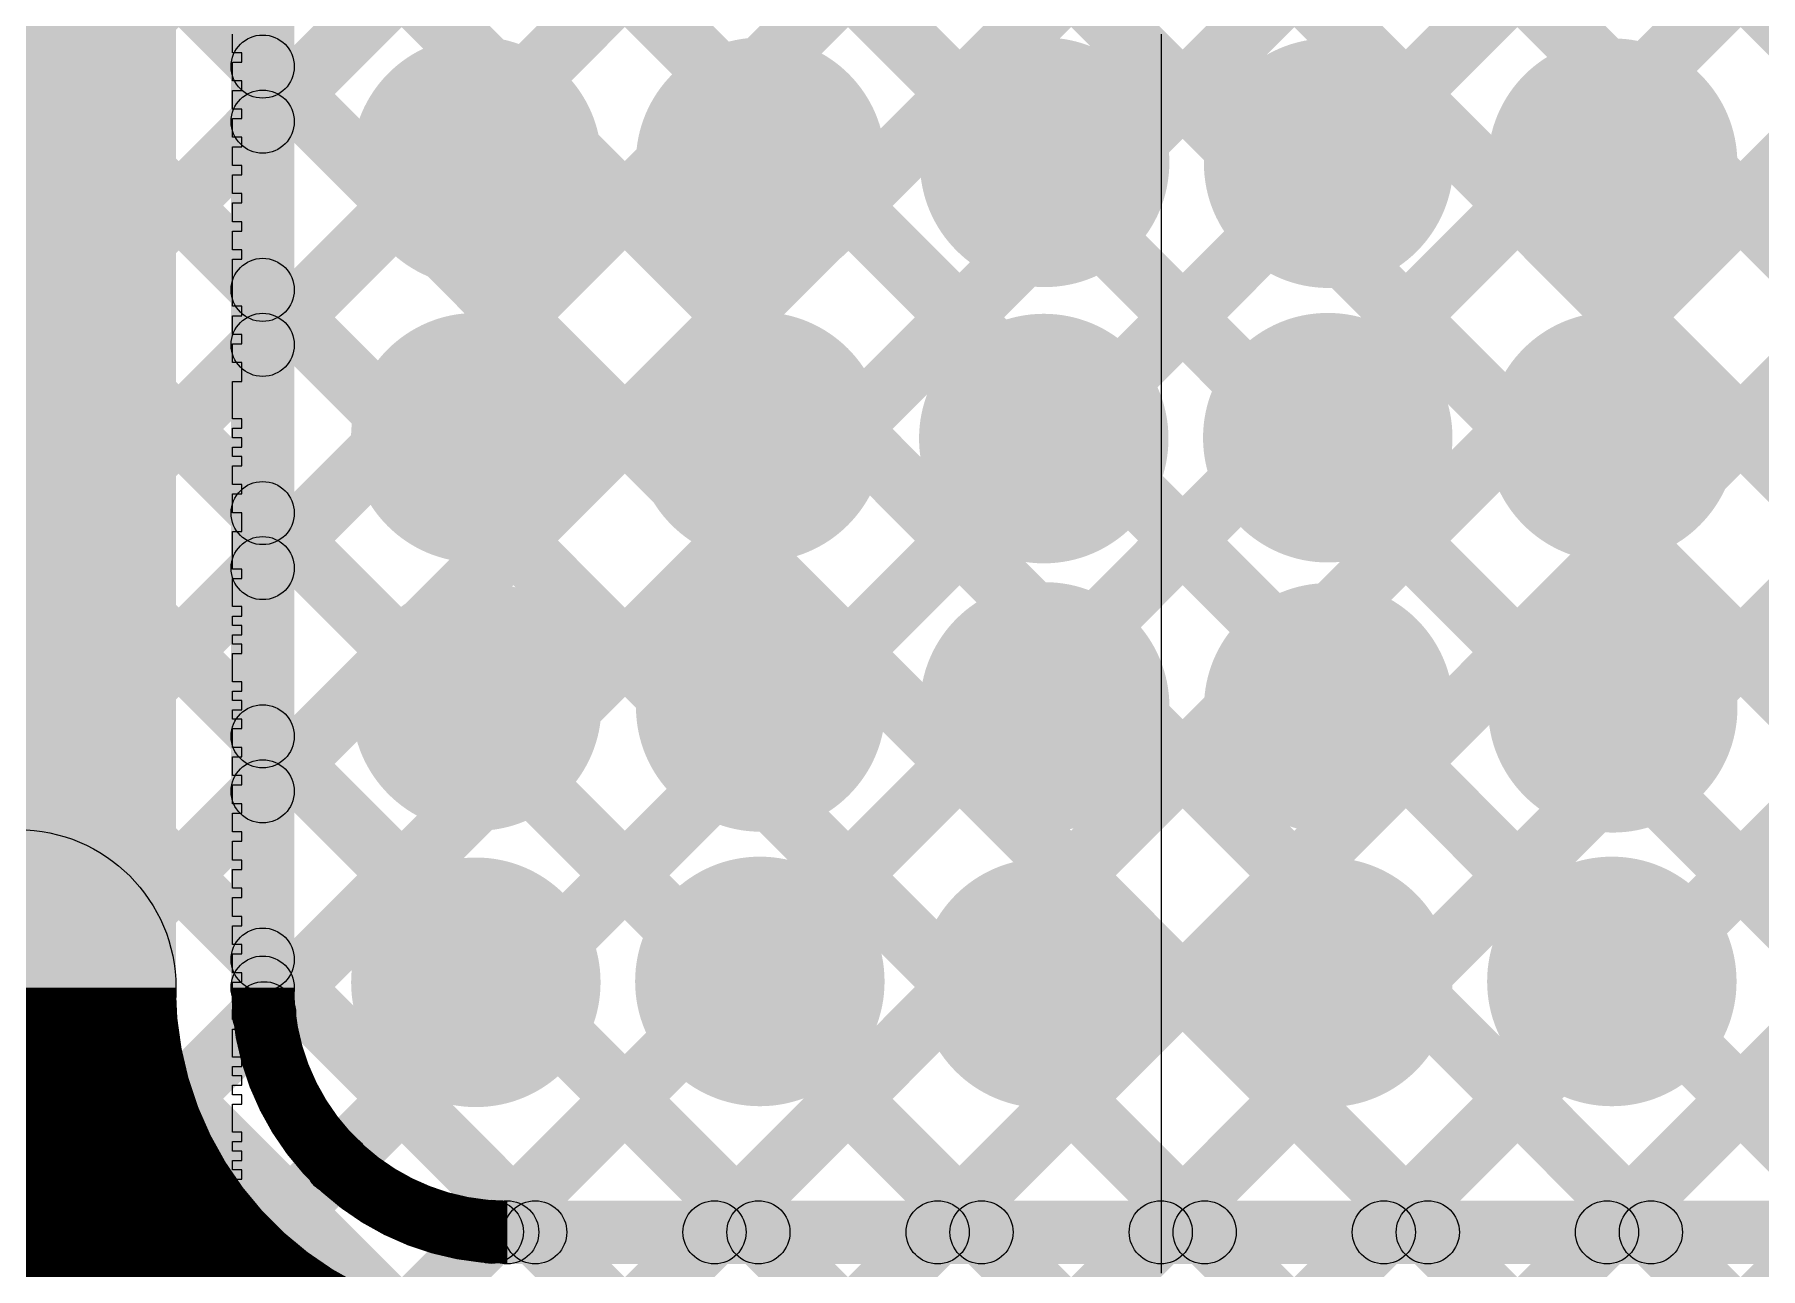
# Model space of a CAD drawing. Header units: millimetres. Extents: x -0.24 to 2.5, y 0 to 2.55.
# Drawn here: x 1.1901 to 1.4089, y 0.1714 to 0.3278 of the extents above; entities that cross this region are included whole.
import ezdxf

# ---------------------------------------------------------------- set-up
doc = ezdxf.new("R2010")
doc.units = ezdxf.units.MM
doc.header["$MEASUREMENT"] = 0
for name, color, linetype in [('BottomLayer', 5, 'Continuous'), ('BottomSolder', 6, 'Continuous'), ('TopLayer', 1, 'Continuous'), ('TopOverlay', 2, 'Continuous'), ('TopSolder', 216, 'Continuous'), ('ViaHoleLayer', 16, 'Continuous')]:
    doc.layers.add(name, color=color, linetype=linetype)

msp = doc.modelspace()

# ---------------------------------------------------------------- hatches: boundary and pattern name
at = {"layer": 'BottomLayer'}
for points in [[(1.22183, 0.25732), (1.21617, 0.26298), (2.12965, 1.17646), (2.13531, 1.1708)], [(1.22183, 0.22904), (1.21617, 0.23469), (2.13714, 1.15567), (2.1428, 1.15001)], [(1.222, 0.20092), (1.21634, 0.20658), (2.16059, 1.15083), (2.16625, 1.14517)], [(1.23126, 0.1819), (1.22561, 0.18756), (2.18887, 1.15083), (2.19453, 1.14517)], [(1.25088, 0.17323), (1.24522, 0.17889), (2.21716, 1.15083), (2.22282, 1.14517)], [(1.2791, 0.17317), (1.27344, 0.17883), (2.24544, 1.15083), (2.2511, 1.14517)], [(1.30738, 0.17317), (1.30173, 0.17883), (2.27373, 1.15083), (2.27938, 1.14517)], [(1.33567, 0.17317), (1.33001, 0.17883), (2.30201, 1.15083), (2.30767, 1.14517)], [(1.36395, 0.17317), (1.3583, 0.17883), (2.3303, 1.15083), (2.33595, 1.14517)], [(0.82917, 0.821), (0.83483, 0.82665), (1.48265, 0.17883), (1.477, 0.17317)], [(0.82917, 0.79271), (0.83483, 0.79837), (1.45437, 0.17883), (1.44871, 0.17317)], [(1.39224, 0.17317), (1.38658, 0.17883), (1.86872, 0.66097), (1.87438, 0.65531)], [(1.22183, 0.28561), (1.21617, 0.29126), (1.5605, 0.63559), (1.56616, 0.62994)], [(1.22183, 0.31389), (1.21617, 0.31955), (1.53145, 0.63483), (1.53711, 0.62917)], [(1.17917, 0.55585), (1.18483, 0.56151), (1.56751, 0.17883), (1.56185, 0.17317)], [(1.13728, 0.54117), (1.14294, 0.54683), (1.51094, 0.17883), (1.50528, 0.17317)], [(1.16557, 0.54117), (1.17122, 0.54683), (1.53922, 0.17883), (1.53357, 0.17317)], [(1.21025, 0.38335), (1.21591, 0.38901), (1.42609, 0.17883), (1.42043, 0.17317)], [(1.208, 0.207), (1.168, 0.207), (1.168, 0.358), (1.208, 0.358)], [(1.223, 0.207), (1.215, 0.207), (1.215, 0.358), (1.223, 0.358)], [(1.21617, 0.34914), (1.22183, 0.3548), (1.3978, 0.17883), (1.39214, 0.17317)], [(1.21617, 0.32086), (1.22183, 0.32652), (1.36952, 0.17883), (1.36386, 0.17317)], [(1.21617, 0.29258), (1.22183, 0.29823), (1.34123, 0.17883), (1.33558, 0.17317)], [(1.21617, 0.26429), (1.22183, 0.26995), (1.31295, 0.17883), (1.30729, 0.17317)], [(1.21617, 0.23601), (1.22183, 0.24166), (1.28466, 0.17883), (1.27901, 0.17317)], [(1.21617, 0.20772), (1.22183, 0.21338), (1.25638, 0.17883), (1.25072, 0.17317)], [(1.25, 0.172), (1.25, 0.18), (1.73477, 0.18), (1.73477, 0.172)]]:
    msp.add_hatch(color=5, dxfattribs=at).paths.add_polyline_path(points)
h = msp.add_hatch(color=5, dxfattribs=at)
edge = h.paths.add_edge_path()
edge.add_arc((1.219, 0.32369), 0.004, 0, 360)
h = msp.add_hatch(color=5, dxfattribs=at)
edge = h.paths.add_edge_path()
edge.add_arc((1.24612, 0.31167), 0.01181, 0, 360)
h = msp.add_hatch(color=5, dxfattribs=at)
edge = h.paths.add_edge_path()
edge.add_arc((1.28212, 0.31156), 0.01181, 0, 360)
h = msp.add_hatch(color=5, dxfattribs=at)
edge = h.paths.add_edge_path()
edge.add_arc((1.31812, 0.31156), 0.01181, 0, 360)
h = msp.add_hatch(color=5, dxfattribs=at)
edge = h.paths.add_edge_path()
edge.add_arc((1.35412, 0.31145), 0.01181, 0, 360)
h = msp.add_hatch(color=5, dxfattribs=at)
edge = h.paths.add_edge_path()
edge.add_arc((1.39012, 0.31145), 0.01181, 0, 360)
h = msp.add_hatch(color=5, dxfattribs=at)
edge = h.paths.add_edge_path()
edge.add_arc((1.219, 0.31672), 0.004, 0, 360)
h = msp.add_hatch(color=5, dxfattribs=at)
edge = h.paths.add_edge_path()
edge.add_arc((1.219, 0.2954), 0.004, 0, 360)
h = msp.add_hatch(color=5, dxfattribs=at)
edge = h.paths.add_edge_path()
edge.add_arc((1.219, 0.28843), 0.004, 0, 360)
h = msp.add_hatch(color=5, dxfattribs=at)
edge = h.paths.add_edge_path()
edge.add_arc((1.24601, 0.27667), 0.01181, 0, 360)
h = msp.add_hatch(color=5, dxfattribs=at)
edge = h.paths.add_edge_path()
edge.add_arc((1.28201, 0.27678), 0.01181, 0, 360)
h = msp.add_hatch(color=5, dxfattribs=at)
edge = h.paths.add_edge_path()
edge.add_arc((1.31801, 0.27656), 0.01181, 0, 360)
h = msp.add_hatch(color=5, dxfattribs=at)
edge = h.paths.add_edge_path()
edge.add_arc((1.35401, 0.27667), 0.01181, 0, 360)
h = msp.add_hatch(color=5, dxfattribs=at)
edge = h.paths.add_edge_path()
edge.add_arc((1.39001, 0.27678), 0.01181, 0, 360)
h = msp.add_hatch(color=5, dxfattribs=at)
edge = h.paths.add_edge_path()
edge.add_arc((1.219, 0.26712), 0.004, 0, 360)
h = msp.add_hatch(color=5, dxfattribs=at)
edge = h.paths.add_edge_path()
edge.add_arc((1.219, 0.26015), 0.004, 0, 360)
h = msp.add_hatch(color=5, dxfattribs=at)
edge = h.paths.add_edge_path()
edge.add_arc((1.24613, 0.24267), 0.01181, 0, 360)
h = msp.add_hatch(color=5, dxfattribs=at)
edge = h.paths.add_edge_path()
edge.add_arc((1.28213, 0.24256), 0.01181, 0, 360)
h = msp.add_hatch(color=5, dxfattribs=at)
edge = h.paths.add_edge_path()
edge.add_arc((1.31813, 0.24256), 0.01181, 0, 360)
h = msp.add_hatch(color=5, dxfattribs=at)
edge = h.paths.add_edge_path()
edge.add_arc((1.35413, 0.24245), 0.01181, 0, 360)
h = msp.add_hatch(color=5, dxfattribs=at)
edge = h.paths.add_edge_path()
edge.add_arc((1.39013, 0.24245), 0.01181, 0, 360)
h = msp.add_hatch(color=5, dxfattribs=at)
edge = h.paths.add_edge_path()
edge.add_arc((1.219, 0.23884), 0.004, 0, 360)
h = msp.add_hatch(color=5, dxfattribs=at)
edge = h.paths.add_edge_path()
edge.add_arc((1.219, 0.23187), 0.004, 0, 360)
h = msp.add_hatch(color=5, dxfattribs=at)
edge = h.paths.add_edge_path()
edge.add_arc((1.188, 0.207), 0.02, 0, 360)
h = msp.add_hatch(color=5, dxfattribs=at)
edge = h.paths.add_edge_path()
edge.add_arc((1.188, 0.207), 0.02, 0, 360)
h = msp.add_hatch(color=5, dxfattribs=at)
edge = h.paths.add_edge_path()
edge.add_arc((1.24602, 0.20767), 0.01181, 0, 360)
h = msp.add_hatch(color=5, dxfattribs=at)
edge = h.paths.add_edge_path()
edge.add_arc((1.28202, 0.20778), 0.01181, 0, 360)
h = msp.add_hatch(color=5, dxfattribs=at)
edge = h.paths.add_edge_path()
edge.add_arc((1.31802, 0.20756), 0.01181, 0, 360)
h = msp.add_hatch(color=5, dxfattribs=at)
edge = h.paths.add_edge_path()
edge.add_arc((1.35402, 0.20767), 0.01181, 0, 360)
h = msp.add_hatch(color=5, dxfattribs=at)
edge = h.paths.add_edge_path()
edge.add_arc((1.39002, 0.20778), 0.01181, 0, 360)
h = msp.add_hatch(color=5, dxfattribs=at)
edge = h.paths.add_edge_path()
edge.add_arc((1.219, 0.21055), 0.004, 0, 360)
h = msp.add_hatch(color=5, dxfattribs=at)
edge = h.paths.add_edge_path()
edge.add_arc((1.219, 0.207), 0.004, 0, 360)
h = msp.add_hatch(color=5, dxfattribs=at)
edge = h.paths.add_edge_path()
edge.add_arc((1.219, 0.207), 0.004, 0, 360)
h = msp.add_hatch(color=5, dxfattribs=at)
edge = h.paths.add_edge_path()
edge.add_arc((1.21917, 0.20375), 0.004, 0, 360)
h = msp.add_hatch(color=5, dxfattribs=at)
edge = h.paths.add_edge_path()
edge.add_arc((1.22843, 0.18473), 0.004, 0, 360)
h = msp.add_hatch(color=5, dxfattribs=at)
edge = h.paths.add_edge_path()
edge.add_arc((1.24805, 0.17606), 0.004, 0, 360)
h = msp.add_hatch(color=5, dxfattribs=at)
edge = h.paths.add_edge_path()
edge.add_arc((1.25, 0.176), 0.004, 0, 360)
h = msp.add_hatch(color=5, dxfattribs=at)
edge = h.paths.add_edge_path()
edge.add_arc((1.25, 0.176), 0.004, 0, 360)
h = msp.add_hatch(color=5, dxfattribs=at)
edge = h.paths.add_edge_path()
edge.add_arc((1.25355, 0.176), 0.004, 0, 360)
h = msp.add_hatch(color=5, dxfattribs=at)
edge = h.paths.add_edge_path()
edge.add_arc((1.27627, 0.176), 0.004, 0, 360)
h = msp.add_hatch(color=5, dxfattribs=at)
edge = h.paths.add_edge_path()
edge.add_arc((1.28184, 0.176), 0.004, 0, 360)
h = msp.add_hatch(color=5, dxfattribs=at)
edge = h.paths.add_edge_path()
edge.add_arc((1.30456, 0.176), 0.004, 0, 360)
h = msp.add_hatch(color=5, dxfattribs=at)
edge = h.paths.add_edge_path()
edge.add_arc((1.31012, 0.176), 0.004, 0, 360)
h = msp.add_hatch(color=5, dxfattribs=at)
edge = h.paths.add_edge_path()
edge.add_arc((1.33284, 0.176), 0.004, 0, 360)
h = msp.add_hatch(color=5, dxfattribs=at)
edge = h.paths.add_edge_path()
edge.add_arc((1.3384, 0.176), 0.004, 0, 360)
h = msp.add_hatch(color=5, dxfattribs=at)
edge = h.paths.add_edge_path()
edge.add_arc((1.36112, 0.176), 0.004, 0, 360)
h = msp.add_hatch(color=5, dxfattribs=at)
edge = h.paths.add_edge_path()
edge.add_arc((1.36669, 0.176), 0.004, 0, 360)
h = msp.add_hatch(color=5, dxfattribs=at)
edge = h.paths.add_edge_path()
edge.add_arc((1.38941, 0.176), 0.004, 0, 360)
h = msp.add_hatch(color=5, dxfattribs=at)
edge = h.paths.add_edge_path()
edge.add_arc((1.39497, 0.176), 0.004, 0, 360)
at = {"layer": 'BottomSolder'}
h = msp.add_hatch(color=6, dxfattribs=at)
edge = h.paths.add_edge_path()
edge.add_arc((1.24612, 0.31167), 0.01581, 0, 360)
h = msp.add_hatch(color=6, dxfattribs=at)
edge = h.paths.add_edge_path()
edge.add_arc((1.28212, 0.31156), 0.01581, 0, 360)
h = msp.add_hatch(color=6, dxfattribs=at)
edge = h.paths.add_edge_path()
edge.add_arc((1.31812, 0.31156), 0.01581, 0, 360)
h = msp.add_hatch(color=6, dxfattribs=at)
edge = h.paths.add_edge_path()
edge.add_arc((1.35412, 0.31145), 0.01581, 0, 360)
h = msp.add_hatch(color=6, dxfattribs=at)
edge = h.paths.add_edge_path()
edge.add_arc((1.39012, 0.31145), 0.01581, 0, 360)
h = msp.add_hatch(color=6, dxfattribs=at)
edge = h.paths.add_edge_path()
edge.add_arc((1.24601, 0.27667), 0.01581, 0, 360)
h = msp.add_hatch(color=6, dxfattribs=at)
edge = h.paths.add_edge_path()
edge.add_arc((1.28201, 0.27678), 0.01581, 0, 360)
h = msp.add_hatch(color=6, dxfattribs=at)
edge = h.paths.add_edge_path()
edge.add_arc((1.31801, 0.27656), 0.01581, 0, 360)
h = msp.add_hatch(color=6, dxfattribs=at)
edge = h.paths.add_edge_path()
edge.add_arc((1.35401, 0.27667), 0.01581, 0, 360)
h = msp.add_hatch(color=6, dxfattribs=at)
edge = h.paths.add_edge_path()
edge.add_arc((1.39001, 0.27678), 0.01581, 0, 360)
h = msp.add_hatch(color=6, dxfattribs=at)
edge = h.paths.add_edge_path()
edge.add_arc((1.24613, 0.24267), 0.01581, 0, 360)
h = msp.add_hatch(color=6, dxfattribs=at)
edge = h.paths.add_edge_path()
edge.add_arc((1.28213, 0.24256), 0.01581, 0, 360)
h = msp.add_hatch(color=6, dxfattribs=at)
edge = h.paths.add_edge_path()
edge.add_arc((1.31813, 0.24256), 0.01581, 0, 360)
h = msp.add_hatch(color=6, dxfattribs=at)
edge = h.paths.add_edge_path()
edge.add_arc((1.35413, 0.24245), 0.01581, 0, 360)
h = msp.add_hatch(color=6, dxfattribs=at)
edge = h.paths.add_edge_path()
edge.add_arc((1.39013, 0.24245), 0.01581, 0, 360)
h = msp.add_hatch(color=6, dxfattribs=at)
edge = h.paths.add_edge_path()
edge.add_arc((1.24602, 0.20767), 0.01581, 0, 360)
h = msp.add_hatch(color=6, dxfattribs=at)
edge = h.paths.add_edge_path()
edge.add_arc((1.28202, 0.20778), 0.01581, 0, 360)
h = msp.add_hatch(color=6, dxfattribs=at)
edge = h.paths.add_edge_path()
edge.add_arc((1.31802, 0.20756), 0.01581, 0, 360)
h = msp.add_hatch(color=6, dxfattribs=at)
edge = h.paths.add_edge_path()
edge.add_arc((1.35402, 0.20767), 0.01581, 0, 360)
h = msp.add_hatch(color=6, dxfattribs=at)
edge = h.paths.add_edge_path()
edge.add_arc((1.39002, 0.20778), 0.01581, 0, 360)
at = {"layer": 'TopLayer'}
for points in [[(1.17582, 0.09817), (1.17016, 0.10383), (1.81817, 0.75184), (1.82383, 0.74618)], [(1.2041, 0.09817), (1.19844, 0.10383), (1.81817, 0.72356), (1.82383, 0.7179)], [(1.23238, 0.09817), (1.22673, 0.10383), (1.81817, 0.69527), (1.82383, 0.68962)], [(1.26067, 0.09817), (1.25501, 0.10383), (1.83501, 0.68383), (1.84067, 0.67817)], [(1.28895, 0.09817), (1.2833, 0.10383), (1.8633, 0.68383), (1.86895, 0.67817)], [(1.31724, 0.09817), (1.31158, 0.10383), (1.86876, 0.661), (1.87441, 0.65535)], [(1.00611, 0.09817), (1.00045, 0.10383), (1.5367, 0.64007), (1.54235, 0.63441)], [(1.03439, 0.09817), (1.02874, 0.10383), (1.5605, 0.63559), (1.56616, 0.62994)], [(1.06268, 0.09817), (1.05702, 0.10383), (1.58902, 0.63583), (1.59468, 0.63017)], [(1.09096, 0.09817), (1.08531, 0.10383), (1.61731, 0.63583), (1.62296, 0.63017)], [(1.11925, 0.09817), (1.11359, 0.10383), (1.64559, 0.63583), (1.65125, 0.63017)], [(1.14753, 0.09817), (1.14187, 0.10383), (1.67387, 0.63583), (1.67953, 0.63017)], [(1.34552, 0.09817), (1.33986, 0.10383), (1.87193, 0.63589), (1.87759, 0.63024)], [(0.97783, 0.09817), (0.97217, 0.10383), (1.46817, 0.59983), (1.47383, 0.59417)], [(1.12917, 0.57757), (1.13483, 0.58322), (1.61422, 0.10383), (1.60857, 0.09817)], [(1.12917, 0.54928), (1.13483, 0.55494), (1.58594, 0.10383), (1.58028, 0.09817)], [(1.18637, 0.54865), (1.19203, 0.55431), (1.64251, 0.10383), (1.63685, 0.09817)], [(1.12917, 0.521), (1.13483, 0.52665), (1.55765, 0.10383), (1.552, 0.09817)], [(1.12917, 0.49271), (1.13483, 0.49837), (1.52937, 0.10383), (1.52371, 0.09817)], [(1.12917, 0.46443), (1.13483, 0.47009), (1.50109, 0.10383), (1.49543, 0.09817)], [(1.12917, 0.43614), (1.13483, 0.4418), (1.4728, 0.10383), (1.46714, 0.09817)], [(1.04929, 0.43117), (1.05495, 0.43683), (1.38795, 0.10383), (1.38229, 0.09817)], [(1.07758, 0.43117), (1.08323, 0.43683), (1.41623, 0.10383), (1.41058, 0.09817)], [(1.10586, 0.43117), (1.11152, 0.43683), (1.44452, 0.10383), (1.43886, 0.09817)], [(1.06845, 0.38373), (1.07411, 0.38938), (1.35966, 0.10383), (1.35401, 0.09817)], [(0.99515, 0.37217), (1.00081, 0.37783), (1.27481, 0.10383), (1.26915, 0.09817)], [(1.02344, 0.37217), (1.0291, 0.37783), (1.3031, 0.10383), (1.29744, 0.09817)], [(1.05218, 0.37172), (1.05784, 0.37737), (1.33138, 0.10383), (1.32572, 0.09817)]]:
    msp.add_hatch(color=1, dxfattribs=at).paths.add_polyline_path(points)
h = msp.add_hatch(color=1, dxfattribs=at)
edge = h.paths.add_edge_path()
edge.add_arc((1.24612, 0.31167), 0.01181, 0, 360)
h = msp.add_hatch(color=1, dxfattribs=at)
edge = h.paths.add_edge_path()
edge.add_arc((1.28212, 0.31156), 0.01181, 0, 360)
h = msp.add_hatch(color=1, dxfattribs=at)
edge = h.paths.add_edge_path()
edge.add_arc((1.31812, 0.31156), 0.01181, 0, 360)
h = msp.add_hatch(color=1, dxfattribs=at)
edge = h.paths.add_edge_path()
edge.add_arc((1.35412, 0.31145), 0.01181, 0, 360)
h = msp.add_hatch(color=1, dxfattribs=at)
edge = h.paths.add_edge_path()
edge.add_arc((1.39012, 0.31145), 0.01181, 0, 360)
h = msp.add_hatch(color=1, dxfattribs=at)
edge = h.paths.add_edge_path()
edge.add_arc((1.24601, 0.27667), 0.01181, 0, 360)
h = msp.add_hatch(color=1, dxfattribs=at)
edge = h.paths.add_edge_path()
edge.add_arc((1.28201, 0.27678), 0.01181, 0, 360)
h = msp.add_hatch(color=1, dxfattribs=at)
edge = h.paths.add_edge_path()
edge.add_arc((1.31801, 0.27656), 0.01181, 0, 360)
h = msp.add_hatch(color=1, dxfattribs=at)
edge = h.paths.add_edge_path()
edge.add_arc((1.35401, 0.27667), 0.01181, 0, 360)
h = msp.add_hatch(color=1, dxfattribs=at)
edge = h.paths.add_edge_path()
edge.add_arc((1.39001, 0.27678), 0.01181, 0, 360)
h = msp.add_hatch(color=1, dxfattribs=at)
edge = h.paths.add_edge_path()
edge.add_arc((1.24613, 0.24267), 0.01181, 0, 360)
h = msp.add_hatch(color=1, dxfattribs=at)
edge = h.paths.add_edge_path()
edge.add_arc((1.28213, 0.24256), 0.01181, 0, 360)
h = msp.add_hatch(color=1, dxfattribs=at)
edge = h.paths.add_edge_path()
edge.add_arc((1.31813, 0.24256), 0.01181, 0, 360)
h = msp.add_hatch(color=1, dxfattribs=at)
edge = h.paths.add_edge_path()
edge.add_arc((1.35413, 0.24245), 0.01181, 0, 360)
h = msp.add_hatch(color=1, dxfattribs=at)
edge = h.paths.add_edge_path()
edge.add_arc((1.39013, 0.24245), 0.01181, 0, 360)
h = msp.add_hatch(color=1, dxfattribs=at)
edge = h.paths.add_edge_path()
edge.add_arc((1.24602, 0.20767), 0.01181, 0, 360)
h = msp.add_hatch(color=1, dxfattribs=at)
edge = h.paths.add_edge_path()
edge.add_arc((1.28202, 0.20778), 0.01181, 0, 360)
h = msp.add_hatch(color=1, dxfattribs=at)
edge = h.paths.add_edge_path()
edge.add_arc((1.31802, 0.20756), 0.01181, 0, 360)
h = msp.add_hatch(color=1, dxfattribs=at)
edge = h.paths.add_edge_path()
edge.add_arc((1.35402, 0.20767), 0.01181, 0, 360)
h = msp.add_hatch(color=1, dxfattribs=at)
edge = h.paths.add_edge_path()
edge.add_arc((1.39002, 0.20778), 0.01181, 0, 360)
at = {"layer": 'TopSolder'}
h = msp.add_hatch(color=216, dxfattribs=at)
edge = h.paths.add_edge_path()
edge.add_arc((1.24612, 0.31167), 0.01581, 0, 360)
h = msp.add_hatch(color=216, dxfattribs=at)
edge = h.paths.add_edge_path()
edge.add_arc((1.28212, 0.31156), 0.01581, 0, 360)
h = msp.add_hatch(color=216, dxfattribs=at)
edge = h.paths.add_edge_path()
edge.add_arc((1.31812, 0.31156), 0.01581, 0, 360)
h = msp.add_hatch(color=216, dxfattribs=at)
edge = h.paths.add_edge_path()
edge.add_arc((1.35412, 0.31145), 0.01581, 0, 360)
h = msp.add_hatch(color=216, dxfattribs=at)
edge = h.paths.add_edge_path()
edge.add_arc((1.39012, 0.31145), 0.01581, 0, 360)
h = msp.add_hatch(color=216, dxfattribs=at)
edge = h.paths.add_edge_path()
edge.add_arc((1.24601, 0.27667), 0.01581, 0, 360)
h = msp.add_hatch(color=216, dxfattribs=at)
edge = h.paths.add_edge_path()
edge.add_arc((1.28201, 0.27678), 0.01581, 0, 360)
h = msp.add_hatch(color=216, dxfattribs=at)
edge = h.paths.add_edge_path()
edge.add_arc((1.31801, 0.27656), 0.01581, 0, 360)
h = msp.add_hatch(color=216, dxfattribs=at)
edge = h.paths.add_edge_path()
edge.add_arc((1.35401, 0.27667), 0.01581, 0, 360)
h = msp.add_hatch(color=216, dxfattribs=at)
edge = h.paths.add_edge_path()
edge.add_arc((1.39001, 0.27678), 0.01581, 0, 360)
h = msp.add_hatch(color=216, dxfattribs=at)
edge = h.paths.add_edge_path()
edge.add_arc((1.24613, 0.24267), 0.01581, 0, 360)
h = msp.add_hatch(color=216, dxfattribs=at)
edge = h.paths.add_edge_path()
edge.add_arc((1.28213, 0.24256), 0.01581, 0, 360)
h = msp.add_hatch(color=216, dxfattribs=at)
edge = h.paths.add_edge_path()
edge.add_arc((1.31813, 0.24256), 0.01581, 0, 360)
h = msp.add_hatch(color=216, dxfattribs=at)
edge = h.paths.add_edge_path()
edge.add_arc((1.35413, 0.24245), 0.01581, 0, 360)
h = msp.add_hatch(color=216, dxfattribs=at)
edge = h.paths.add_edge_path()
edge.add_arc((1.39013, 0.24245), 0.01581, 0, 360)
h = msp.add_hatch(color=216, dxfattribs=at)
edge = h.paths.add_edge_path()
edge.add_arc((1.24602, 0.20767), 0.01581, 0, 360)
h = msp.add_hatch(color=216, dxfattribs=at)
edge = h.paths.add_edge_path()
edge.add_arc((1.28202, 0.20778), 0.01581, 0, 360)
h = msp.add_hatch(color=216, dxfattribs=at)
edge = h.paths.add_edge_path()
edge.add_arc((1.31802, 0.20756), 0.01581, 0, 360)
h = msp.add_hatch(color=216, dxfattribs=at)
edge = h.paths.add_edge_path()
edge.add_arc((1.35402, 0.20767), 0.01581, 0, 360)
h = msp.add_hatch(color=216, dxfattribs=at)
edge = h.paths.add_edge_path()
edge.add_arc((1.39002, 0.20778), 0.01581, 0, 360)
at = {"layer": 'ViaHoleLayer'}
h = msp.add_hatch(color=16, dxfattribs=at)
edge = h.paths.add_edge_path()
edge.add_arc((1.24612, 0.31167), 0.00787, 0, 360)
h = msp.add_hatch(color=16, dxfattribs=at)
edge = h.paths.add_edge_path()
edge.add_arc((1.28212, 0.31156), 0.00787, 0, 360)
h = msp.add_hatch(color=16, dxfattribs=at)
edge = h.paths.add_edge_path()
edge.add_arc((1.31812, 0.31156), 0.00787, 0, 360)
h = msp.add_hatch(color=16, dxfattribs=at)
edge = h.paths.add_edge_path()
edge.add_arc((1.35412, 0.31145), 0.00787, 0, 360)
h = msp.add_hatch(color=16, dxfattribs=at)
edge = h.paths.add_edge_path()
edge.add_arc((1.39012, 0.31145), 0.00787, 0, 360)
h = msp.add_hatch(color=16, dxfattribs=at)
edge = h.paths.add_edge_path()
edge.add_arc((1.24601, 0.27667), 0.00787, 0, 360)
h = msp.add_hatch(color=16, dxfattribs=at)
edge = h.paths.add_edge_path()
edge.add_arc((1.28201, 0.27678), 0.00787, 0, 360)
h = msp.add_hatch(color=16, dxfattribs=at)
edge = h.paths.add_edge_path()
edge.add_arc((1.31801, 0.27656), 0.00787, 0, 360)
h = msp.add_hatch(color=16, dxfattribs=at)
edge = h.paths.add_edge_path()
edge.add_arc((1.35401, 0.27667), 0.00787, 0, 360)
h = msp.add_hatch(color=16, dxfattribs=at)
edge = h.paths.add_edge_path()
edge.add_arc((1.39001, 0.27678), 0.00787, 0, 360)
h = msp.add_hatch(color=16, dxfattribs=at)
edge = h.paths.add_edge_path()
edge.add_arc((1.24613, 0.24267), 0.00787, 0, 360)
h = msp.add_hatch(color=16, dxfattribs=at)
edge = h.paths.add_edge_path()
edge.add_arc((1.28213, 0.24256), 0.00787, 0, 360)
h = msp.add_hatch(color=16, dxfattribs=at)
edge = h.paths.add_edge_path()
edge.add_arc((1.31813, 0.24256), 0.00787, 0, 360)
h = msp.add_hatch(color=16, dxfattribs=at)
edge = h.paths.add_edge_path()
edge.add_arc((1.35413, 0.24245), 0.00787, 0, 360)
h = msp.add_hatch(color=16, dxfattribs=at)
edge = h.paths.add_edge_path()
edge.add_arc((1.39013, 0.24245), 0.00787, 0, 360)
h = msp.add_hatch(color=16, dxfattribs=at)
edge = h.paths.add_edge_path()
edge.add_arc((1.24602, 0.20767), 0.00787, 0, 360)
h = msp.add_hatch(color=16, dxfattribs=at)
edge = h.paths.add_edge_path()
edge.add_arc((1.28202, 0.20778), 0.00787, 0, 360)
h = msp.add_hatch(color=16, dxfattribs=at)
edge = h.paths.add_edge_path()
edge.add_arc((1.31802, 0.20756), 0.00787, 0, 360)
h = msp.add_hatch(color=16, dxfattribs=at)
edge = h.paths.add_edge_path()
edge.add_arc((1.35402, 0.20767), 0.00787, 0, 360)
h = msp.add_hatch(color=16, dxfattribs=at)
edge = h.paths.add_edge_path()
edge.add_arc((1.39002, 0.20778), 0.00787, 0, 360)

# ---------------------------------------------------------------- linework, layer by layer
at = {"layer": 'BottomLayer'}
for points, const_width in [([(1.25, 0.145, -0.414214), (1.188, 0.207)], 0.04), ([(1.25, 0.114, -0.414214), (1.157, 0.207)], 0.008), ([(1.25, 0.176, -0.414214), (1.219, 0.207)], 0.008)]:
    msp.add_lwpolyline(points, format="xyb", dxfattribs=dict(at, const_width=const_width))
for centre, radius in [((1.219, 0.32369), 0.004), ((1.219, 0.31672), 0.004), ((1.219, 0.2954), 0.004), ((1.219, 0.28843), 0.004), ((1.219, 0.26712), 0.004), ((1.219, 0.26015), 0.004), ((1.219, 0.23884), 0.004), ((1.219, 0.23187), 0.004), ((1.188, 0.207), 0.02), ((1.188, 0.207), 0.02), ((1.219, 0.21055), 0.004), ((1.219, 0.207), 0.004), ((1.219, 0.207), 0.004), ((1.21917, 0.20375), 0.004), ((1.22843, 0.18473), 0.004), ((1.24805, 0.17606), 0.004), ((1.25, 0.176), 0.004), ((1.25, 0.176), 0.004), ((1.25355, 0.176), 0.004), ((1.27627, 0.176), 0.004), ((1.28184, 0.176), 0.004), ((1.30456, 0.176), 0.004), ((1.31012, 0.176), 0.004), ((1.33284, 0.176), 0.004), ((1.3384, 0.176), 0.004), ((1.36112, 0.176), 0.004), ((1.36669, 0.176), 0.004), ((1.38941, 0.176), 0.004), ((1.39497, 0.176), 0.004)]:
    msp.add_circle(centre, radius, dxfattribs=at)
at = {"layer": 'TopOverlay'}
for p, q in [((1.21517, 0.32662), (1.21517, 0.32781)), ((1.21517, 0.32543), (1.21517, 0.32662)), ((1.33291, 0.32781), (1.33291, 0.32662)), ((1.33291, 0.32662), (1.33291, 0.32543)), ((1.21636, 0.32543), (1.21517, 0.32543)), ((1.21517, 0.32305), (1.21517, 0.32424)), ((1.21517, 0.32424), (1.21636, 0.32424)), ((1.21636, 0.32424), (1.21636, 0.32543)), ((1.33291, 0.32543), (1.33291, 0.32424)), ((1.33291, 0.32424), (1.33291, 0.32305)), ((1.21517, 0.32187), (1.21517, 0.32305)), ((1.21636, 0.32187), (1.21517, 0.32187)), ((1.21636, 0.32068), (1.21636, 0.32187)), ((1.33291, 0.32305), (1.33291, 0.32187)), ((1.33291, 0.32187), (1.33291, 0.32068)), ((1.21517, 0.31949), (1.21517, 0.32068)), ((1.21517, 0.32068), (1.21636, 0.32068)), ((1.21517, 0.3183), (1.21517, 0.31949)), ((1.33291, 0.32068), (1.33291, 0.31949)), ((1.33291, 0.31949), (1.33291, 0.3183)), ((1.21636, 0.3183), (1.21517, 0.3183)), ((1.21636, 0.31711), (1.21636, 0.3183)), ((1.33291, 0.3183), (1.33291, 0.31711)), ((1.21517, 0.31592), (1.21517, 0.31711)), ((1.21517, 0.31711), (1.21636, 0.31711)), ((1.21517, 0.31473), (1.21517, 0.31592)), ((1.33291, 0.31711), (1.33291, 0.31592)), ((1.33291, 0.31592), (1.33291, 0.31473)), ((1.21636, 0.31473), (1.21517, 0.31473)), ((1.21517, 0.31235), (1.21517, 0.31354)), ((1.21517, 0.31354), (1.21636, 0.31354)), ((1.21636, 0.31354), (1.21636, 0.31473)), ((1.33291, 0.31473), (1.33291, 0.31354)), ((1.33291, 0.31354), (1.33291, 0.31235)), ((1.21517, 0.31116), (1.21517, 0.31235)), ((1.21636, 0.31116), (1.21517, 0.31116)), ((1.21636, 0.30997), (1.21636, 0.31116)), ((1.33291, 0.31235), (1.33291, 0.31116)), ((1.33291, 0.31116), (1.33291, 0.30997)), ((1.21517, 0.30878), (1.21517, 0.30997)), ((1.21517, 0.30997), (1.21636, 0.30997)), ((1.21517, 0.30759), (1.21517, 0.30878)), ((1.33291, 0.30997), (1.33291, 0.30878)), ((1.33291, 0.30878), (1.33291, 0.30759)), ((1.21636, 0.30759), (1.21517, 0.30759)), ((1.21517, 0.30522), (1.21517, 0.30641)), ((1.21517, 0.30641), (1.21636, 0.30641)), ((1.21636, 0.30641), (1.21636, 0.30759)), ((1.33291, 0.30759), (1.33291, 0.30641)), ((1.33291, 0.30641), (1.33291, 0.30522)), ((1.21517, 0.30403), (1.21517, 0.30522)), ((1.33291, 0.30522), (1.33291, 0.30403)), ((1.21636, 0.30403), (1.21517, 0.30403)), ((1.21517, 0.30165), (1.21517, 0.30284)), ((1.21517, 0.30284), (1.21636, 0.30284)), ((1.21636, 0.30284), (1.21636, 0.30403)), ((1.33291, 0.30403), (1.33291, 0.30284)), ((1.33291, 0.30284), (1.33291, 0.30165)), ((1.21517, 0.30046), (1.21517, 0.30165)), ((1.21636, 0.30046), (1.21517, 0.30046)), ((1.21636, 0.29927), (1.21636, 0.30046)), ((1.33291, 0.30165), (1.33291, 0.30046)), ((1.33291, 0.30046), (1.33291, 0.29927)), ((1.21517, 0.29808), (1.21517, 0.29927)), ((1.21517, 0.29927), (1.21636, 0.29927)), ((1.21517, 0.29689), (1.21517, 0.29808)), ((1.33291, 0.29927), (1.33291, 0.29808)), ((1.33291, 0.29808), (1.33291, 0.29689)), ((1.21517, 0.2957), (1.21517, 0.29689)), ((1.21517, 0.29451), (1.21517, 0.2957)), ((1.33291, 0.29689), (1.33291, 0.2957)), ((1.33291, 0.2957), (1.33291, 0.29451)), ((1.21517, 0.29332), (1.21517, 0.29451)), ((1.21636, 0.29332), (1.21517, 0.29332)), ((1.21636, 0.29213), (1.21636, 0.29332)), ((1.33291, 0.29451), (1.33291, 0.29332)), ((1.33291, 0.29332), (1.33291, 0.29213)), ((1.21517, 0.29095), (1.21517, 0.29213)), ((1.21517, 0.29213), (1.21636, 0.29213)), ((1.33291, 0.29213), (1.33291, 0.29095)), ((1.21517, 0.28976), (1.21517, 0.29095)), ((1.21636, 0.28976), (1.21517, 0.28976)), ((1.21636, 0.28857), (1.21636, 0.28976)), ((1.33291, 0.29095), (1.33291, 0.28976)), ((1.33291, 0.28976), (1.33291, 0.28857)), ((1.21517, 0.28738), (1.21517, 0.28857)), ((1.21517, 0.28857), (1.21636, 0.28857)), ((1.21517, 0.28619), (1.21517, 0.28738)), ((1.33291, 0.28857), (1.33291, 0.28738)), ((1.33291, 0.28738), (1.33291, 0.28619)), ((1.21636, 0.28619), (1.21517, 0.28619)), ((1.21636, 0.285), (1.21636, 0.28619)), ((1.21636, 0.28381), (1.21636, 0.285)), ((1.33291, 0.28619), (1.33291, 0.285)), ((1.33291, 0.285), (1.33291, 0.28381)), ((1.21517, 0.28262), (1.21517, 0.28381)), ((1.21517, 0.28381), (1.21636, 0.28381)), ((1.21517, 0.28143), (1.21517, 0.28262)), ((1.33291, 0.28381), (1.33291, 0.28262)), ((1.33291, 0.28262), (1.33291, 0.28143)), ((1.21517, 0.28024), (1.21517, 0.28143)), ((1.21517, 0.27905), (1.21517, 0.28024)), ((1.33291, 0.28143), (1.33291, 0.28024)), ((1.33291, 0.28024), (1.33291, 0.27905)), ((1.21636, 0.27905), (1.21517, 0.27905)), ((1.21517, 0.27667), (1.21517, 0.27786)), ((1.21517, 0.27786), (1.21636, 0.27786)), ((1.21636, 0.27786), (1.21636, 0.27905)), ((1.33291, 0.27905), (1.33291, 0.27786)), ((1.33291, 0.27786), (1.33291, 0.27667)), ((1.21636, 0.27667), (1.21517, 0.27667)), ((1.21636, 0.27548), (1.21636, 0.27667)), ((1.33291, 0.27667), (1.33291, 0.27548)), ((1.21517, 0.2743), (1.21517, 0.27548)), ((1.21517, 0.27548), (1.21636, 0.27548)), ((1.21636, 0.2743), (1.21517, 0.2743)), ((1.21636, 0.27311), (1.21636, 0.2743)), ((1.33291, 0.27548), (1.33291, 0.2743)), ((1.33291, 0.2743), (1.33291, 0.27311)), ((1.21517, 0.27192), (1.21517, 0.27311)), ((1.21517, 0.27311), (1.21636, 0.27311)), ((1.21517, 0.27073), (1.21517, 0.27192)), ((1.33291, 0.27311), (1.33291, 0.27192)), ((1.33291, 0.27192), (1.33291, 0.27073)), ((1.21636, 0.27073), (1.21517, 0.27073)), ((1.21517, 0.26835), (1.21517, 0.26954)), ((1.21517, 0.26954), (1.21636, 0.26954)), ((1.21636, 0.26954), (1.21636, 0.27073)), ((1.33291, 0.27073), (1.33291, 0.26954)), ((1.33291, 0.26954), (1.33291, 0.26835)), ((1.21517, 0.26716), (1.21517, 0.26835)), ((1.21636, 0.26716), (1.21517, 0.26716)), ((1.21636, 0.26597), (1.21636, 0.26716)), ((1.33291, 0.26835), (1.33291, 0.26716)), ((1.33291, 0.26716), (1.33291, 0.26597)), ((1.21517, 0.26359), (1.21517, 0.26478)), ((1.21517, 0.26478), (1.21636, 0.26478)), ((1.21636, 0.26478), (1.21636, 0.26597)), ((1.33291, 0.26597), (1.33291, 0.26478)), ((1.33291, 0.26478), (1.33291, 0.26359)), ((1.21517, 0.2624), (1.21517, 0.26359)), ((1.33291, 0.26359), (1.33291, 0.2624)), ((1.21517, 0.26121), (1.21517, 0.2624)), ((1.21517, 0.26002), (1.21517, 0.26121)), ((1.33291, 0.2624), (1.33291, 0.26121)), ((1.33291, 0.26121), (1.33291, 0.26002)), ((1.21636, 0.26002), (1.21517, 0.26002)), ((1.21517, 0.25765), (1.21517, 0.25884)), ((1.21517, 0.25884), (1.21636, 0.25884)), ((1.21636, 0.25884), (1.21636, 0.26002)), ((1.33291, 0.26002), (1.33291, 0.25884)), ((1.33291, 0.25884), (1.33291, 0.25765)), ((1.21517, 0.25646), (1.21517, 0.25765)), ((1.21517, 0.25527), (1.21517, 0.25646)), ((1.33291, 0.25765), (1.33291, 0.25646)), ((1.33291, 0.25646), (1.33291, 0.25527)), ((1.21636, 0.25527), (1.21517, 0.25527)), ((1.21517, 0.25289), (1.21517, 0.25408)), ((1.21517, 0.25408), (1.21636, 0.25408)), ((1.21636, 0.25408), (1.21636, 0.25527)), ((1.33291, 0.25527), (1.33291, 0.25408)), ((1.33291, 0.25408), (1.33291, 0.25289)), ((1.21636, 0.25289), (1.21517, 0.25289)), ((1.21517, 0.25051), (1.21517, 0.2517)), ((1.21517, 0.2517), (1.21636, 0.2517)), ((1.21636, 0.2517), (1.21636, 0.25289)), ((1.33291, 0.25289), (1.33291, 0.2517)), ((1.33291, 0.2517), (1.33291, 0.25051)), ((1.21636, 0.25051), (1.21517, 0.25051)), ((1.21636, 0.24932), (1.21636, 0.25051)), ((1.33291, 0.25051), (1.33291, 0.24932)), ((1.21517, 0.24813), (1.21517, 0.24932)), ((1.21517, 0.24932), (1.21636, 0.24932)), ((1.21517, 0.24694), (1.21517, 0.24813)), ((1.33291, 0.24932), (1.33291, 0.24813)), ((1.33291, 0.24813), (1.33291, 0.24694)), ((1.21517, 0.24575), (1.21517, 0.24694)), ((1.21636, 0.24575), (1.21517, 0.24575)), ((1.21636, 0.24456), (1.21636, 0.24575)), ((1.33291, 0.24694), (1.33291, 0.24575)), ((1.33291, 0.24575), (1.33291, 0.24456)), ((1.21517, 0.24337), (1.21517, 0.24456)), ((1.21517, 0.24456), (1.21636, 0.24456)), ((1.21636, 0.24337), (1.21517, 0.24337)), ((1.21636, 0.24219), (1.21636, 0.24337)), ((1.33291, 0.24456), (1.33291, 0.24337)), ((1.33291, 0.24337), (1.33291, 0.24219)), ((1.21517, 0.241), (1.21517, 0.24219)), ((1.21517, 0.24219), (1.21636, 0.24219)), ((1.21636, 0.241), (1.21517, 0.241)), ((1.21636, 0.23981), (1.21636, 0.241)), ((1.33291, 0.24219), (1.33291, 0.241)), ((1.33291, 0.241), (1.33291, 0.23981)), ((1.21517, 0.23862), (1.21517, 0.23981)), ((1.21517, 0.23981), (1.21636, 0.23981)), ((1.21517, 0.23743), (1.21517, 0.23862)), ((1.33291, 0.23981), (1.33291, 0.23862)), ((1.33291, 0.23862), (1.33291, 0.23743)), ((1.21636, 0.23743), (1.21517, 0.23743)), ((1.21636, 0.23624), (1.21636, 0.23743)), ((1.33291, 0.23743), (1.33291, 0.23624)), ((1.21517, 0.23505), (1.21517, 0.23624)), ((1.21517, 0.23624), (1.21636, 0.23624)), ((1.21517, 0.23386), (1.21517, 0.23505)), ((1.33291, 0.23624), (1.33291, 0.23505)), ((1.33291, 0.23505), (1.33291, 0.23386)), ((1.21636, 0.23386), (1.21517, 0.23386)), ((1.21517, 0.23148), (1.21517, 0.23267)), ((1.21517, 0.23267), (1.21636, 0.23267)), ((1.21636, 0.23267), (1.21636, 0.23386)), ((1.33291, 0.23386), (1.33291, 0.23267)), ((1.33291, 0.23267), (1.33291, 0.23148)), ((1.21517, 0.23029), (1.21517, 0.23148)), ((1.21636, 0.23029), (1.21517, 0.23029)), ((1.21636, 0.2291), (1.21636, 0.23029)), ((1.33291, 0.23148), (1.33291, 0.23029)), ((1.33291, 0.23029), (1.33291, 0.2291)), ((1.21517, 0.22791), (1.21517, 0.2291)), ((1.21517, 0.2291), (1.21636, 0.2291)), ((1.21517, 0.22673), (1.21517, 0.22791)), ((1.33291, 0.2291), (1.33291, 0.22791)), ((1.33291, 0.22791), (1.33291, 0.22673)), ((1.21636, 0.22673), (1.21517, 0.22673)), ((1.21517, 0.22435), (1.21517, 0.22554)), ((1.21517, 0.22554), (1.21636, 0.22554)), ((1.21636, 0.22554), (1.21636, 0.22673)), ((1.33291, 0.22673), (1.33291, 0.22554)), ((1.33291, 0.22554), (1.33291, 0.22435)), ((1.21517, 0.22316), (1.21517, 0.22435)), ((1.33291, 0.22435), (1.33291, 0.22316)), ((1.21636, 0.22316), (1.21517, 0.22316)), ((1.21517, 0.22078), (1.21517, 0.22197)), ((1.21517, 0.22197), (1.21636, 0.22197)), ((1.21636, 0.22197), (1.21636, 0.22316)), ((1.33291, 0.22316), (1.33291, 0.22197)), ((1.33291, 0.22197), (1.33291, 0.22078)), ((1.21517, 0.21959), (1.21517, 0.22078)), ((1.21636, 0.21959), (1.21517, 0.21959)), ((1.21636, 0.2184), (1.21636, 0.21959)), ((1.33291, 0.22078), (1.33291, 0.21959)), ((1.33291, 0.21959), (1.33291, 0.2184)), ((1.21517, 0.21721), (1.21517, 0.2184)), ((1.21517, 0.2184), (1.21636, 0.2184)), ((1.21517, 0.21602), (1.21517, 0.21721)), ((1.33291, 0.2184), (1.33291, 0.21721)), ((1.33291, 0.21721), (1.33291, 0.21602)), ((1.21636, 0.21602), (1.21517, 0.21602)), ((1.21517, 0.21364), (1.21517, 0.21483)), ((1.21517, 0.21483), (1.21636, 0.21483)), ((1.21636, 0.21483), (1.21636, 0.21602)), ((1.33291, 0.21602), (1.33291, 0.21483)), ((1.33291, 0.21483), (1.33291, 0.21364)), ((1.21517, 0.21245), (1.21517, 0.21364)), ((1.21636, 0.21245), (1.21517, 0.21245)), ((1.21636, 0.21127), (1.21636, 0.21245)), ((1.33291, 0.21364), (1.33291, 0.21245)), ((1.33291, 0.21245), (1.33291, 0.21127)), ((1.21517, 0.21008), (1.21517, 0.21127)), ((1.21517, 0.21127), (1.21636, 0.21127)), ((1.21517, 0.20889), (1.21517, 0.21008)), ((1.33291, 0.21127), (1.33291, 0.21008)), ((1.33291, 0.21008), (1.33291, 0.20889)), ((1.21636, 0.20889), (1.21517, 0.20889)), ((1.21636, 0.2077), (1.21636, 0.20889)), ((1.33291, 0.20889), (1.33291, 0.2077)), ((1.21517, 0.20651), (1.21517, 0.2077)), ((1.21517, 0.2077), (1.21636, 0.2077)), ((1.21517, 0.20532), (1.21517, 0.20651)), ((1.33291, 0.2077), (1.33291, 0.20651)), ((1.33291, 0.20651), (1.33291, 0.20532)), ((1.21636, 0.20532), (1.21517, 0.20532)), ((1.21517, 0.20294), (1.21517, 0.20413)), ((1.21517, 0.20413), (1.21636, 0.20413)), ((1.21636, 0.20413), (1.21636, 0.20532)), ((1.33291, 0.20532), (1.33291, 0.20413)), ((1.33291, 0.20413), (1.33291, 0.20294)), ((1.21636, 0.20294), (1.21517, 0.20294)), ((1.21517, 0.20056), (1.21517, 0.20175)), ((1.21517, 0.20175), (1.21636, 0.20175)), ((1.21636, 0.20175), (1.21636, 0.20294)), ((1.33291, 0.20294), (1.33291, 0.20175)), ((1.33291, 0.20175), (1.33291, 0.20056)), ((1.21517, 0.19937), (1.21517, 0.20056)), ((1.21517, 0.19818), (1.21517, 0.19937)), ((1.33291, 0.20056), (1.33291, 0.19937)), ((1.33291, 0.19937), (1.33291, 0.19818)), ((1.21636, 0.19818), (1.21517, 0.19818)), ((1.21517, 0.1958), (1.21517, 0.19699)), ((1.21517, 0.19699), (1.21636, 0.19699)), ((1.21636, 0.19699), (1.21636, 0.19818)), ((1.33291, 0.19818), (1.33291, 0.19699)), ((1.33291, 0.19699), (1.33291, 0.1958)), ((1.21636, 0.1958), (1.21517, 0.1958)), ((1.21636, 0.19462), (1.21636, 0.1958)), ((1.33291, 0.1958), (1.33291, 0.19462)), ((1.21517, 0.19343), (1.21517, 0.19462)), ((1.21517, 0.19462), (1.21636, 0.19462)), ((1.21636, 0.19343), (1.21517, 0.19343)), ((1.21636, 0.19224), (1.21636, 0.19343)), ((1.33291, 0.19462), (1.33291, 0.19343)), ((1.33291, 0.19343), (1.33291, 0.19224)), ((1.21517, 0.19105), (1.21517, 0.19224)), ((1.21517, 0.19224), (1.21636, 0.19224)), ((1.21517, 0.18986), (1.21517, 0.19105)), ((1.33291, 0.19224), (1.33291, 0.19105)), ((1.33291, 0.19105), (1.33291, 0.18986)), ((1.21517, 0.18867), (1.21517, 0.18986)), ((1.21636, 0.18867), (1.21517, 0.18867)), ((1.21636, 0.18748), (1.21636, 0.18867)), ((1.33291, 0.18986), (1.33291, 0.18867)), ((1.33291, 0.18867), (1.33291, 0.18748)), ((1.21517, 0.18629), (1.21517, 0.18748)), ((1.21517, 0.18748), (1.21636, 0.18748)), ((1.21636, 0.18629), (1.21517, 0.18629)), ((1.21636, 0.1851), (1.21636, 0.18629)), ((1.33291, 0.18748), (1.33291, 0.18629)), ((1.33291, 0.18629), (1.33291, 0.1851)), ((1.21517, 0.18391), (1.21517, 0.1851)), ((1.21517, 0.1851), (1.21636, 0.1851)), ((1.21636, 0.18391), (1.21517, 0.18391)), ((1.21636, 0.18272), (1.21636, 0.18391)), ((1.33291, 0.1851), (1.33291, 0.18391)), ((1.33291, 0.18391), (1.33291, 0.18272)), ((1.21517, 0.18153), (1.21517, 0.18272)), ((1.21517, 0.18272), (1.21636, 0.18272)), ((1.33291, 0.18272), (1.33291, 0.18153)), ((1.21517, 0.18034), (1.21517, 0.18153)), ((1.21517, 0.17916), (1.21517, 0.18034)), ((1.33291, 0.18153), (1.33291, 0.18034)), ((1.33291, 0.18034), (1.33291, 0.17916)), ((1.21636, 0.17916), (1.21517, 0.17916)), ((1.21517, 0.17678), (1.21517, 0.17797)), ((1.21517, 0.17797), (1.21636, 0.17797)), ((1.21636, 0.17797), (1.21636, 0.17916)), ((1.33291, 0.17916), (1.33291, 0.17797)), ((1.33291, 0.17797), (1.33291, 0.17678)), ((1.21517, 0.17559), (1.21517, 0.17678)), ((1.21636, 0.17559), (1.21517, 0.17559)), ((1.21636, 0.1744), (1.21636, 0.17559)), ((1.33291, 0.17678), (1.33291, 0.17559)), ((1.33291, 0.17559), (1.33291, 0.1744)), ((1.21517, 0.17321), (1.21517, 0.1744)), ((1.21517, 0.1744), (1.21636, 0.1744)), ((1.21517, 0.17202), (1.21517, 0.17321)), ((1.33291, 0.1744), (1.33291, 0.17321)), ((1.33291, 0.17321), (1.33291, 0.17202)), ((1.21636, 0.17202), (1.21517, 0.17202)), ((1.21636, 0.17083), (1.21636, 0.17202)), ((1.33291, 0.17202), (1.33291, 0.17083))]:
    msp.add_line(p, q, dxfattribs=at)

doc.saveas('drawing.dxf')
